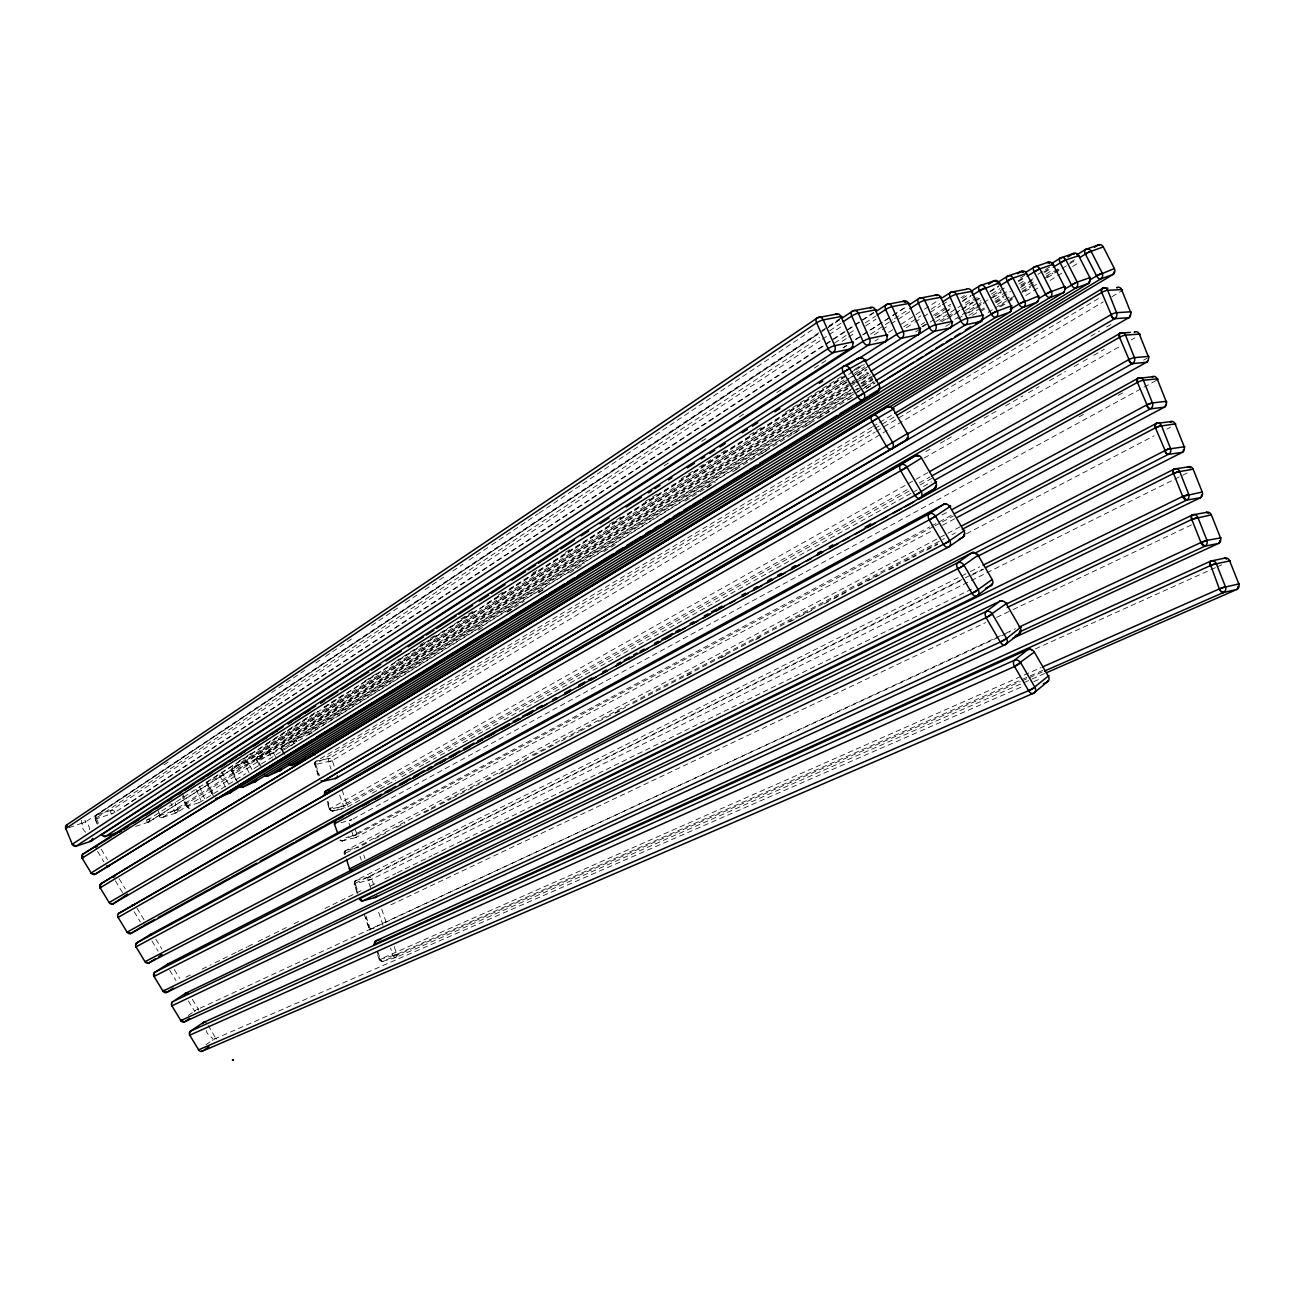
<?xml version="1.0" encoding="UTF-8"?>
<svg xmlns="http://www.w3.org/2000/svg" width="1305" height="1305" viewBox="0 0 1305 1305"><rect width="100%" height="100%" fill="white"/><g stroke="black" fill="none" stroke-linecap="round" stroke-linejoin="round"><path stroke-width="0.75" stroke-dasharray="5 3.75" d="M344.161 852.23L344.161 854.008L345.417 853.878A2.838 1.599 76.1 0 1 345.972 850.436L358.728 847.239M927.888 472.589L329.317 809.149L332.449 811.106M344.161 852.214L345.531 850.615M872.017 427.045L316.332 761.158L329.252 758.384L875.133 432.037M356.608 891.56L354.487 883.762L982.453 569.208M111.365 810.323L111.284 810.356A3.05 2.675 52.3 0 1 115.068 812.281L111.463 810.291L96.815 815.021A3.05 1.517 71.5 0 0 96.668 818.692L111.186 813.977A3.034 1.517 71.5 0 1 111.333 810.323L820.763 340.246M97.223 824.254L94.988 818.839L819.556 337.457M292.532 744.861L281.064 749.771L854.677 391.19M281.962 746.166L281.048 749.771M149.031 821.905L149.977 818.48L864.35 364.487M369.364 929.812L1005.111 633.561M355.466 880.63L354.536 883.73L358.908 896.91M960.007 526.861L345.173 850.86L344.389 853.796L944.461 538.606M161.983 817.615L159.667 817.077L159.014 815.495A3.002 2.594 54.7 0 0 162.636 817.419L848.658 385.252M315.516 761.533L314.913 764.29L319.823 779.118M334.145 766.068L332.302 760.554A2.806 2.284 58.4 0 0 329.154 758.401L329.154 758.401A2.806 1.599 77.8 0 0 328.615 761.875L331.062 769.249M189.258 808.333A2.969 2.545 55.5 0 1 186.713 806.311L189.176 808.464M894.056 417.013L314.864 764.322L318.192 775.774M382.43 961.508L379.184 959.599L1041.08 667.573M368.76 877.074L960.708 580.709M844.009 379.902L232.828 767.519L245.47 762.006L847.385 381.386M276.334 758.205L272.973 751.957L270.282 751.207M314.57 764.534L314.913 764.29A2.822 2.3 58.2 0 1 315.272 761.777L314.636 764.763L332.253 760.57L1103.214 301.895M95.934 815.527L95.281 819.034M249.027 772.658L245.405 765.448A2.887 1.615 65.8 0 1 245.47 762.006L248.325 762.707L252.615 770.831M846.978 382.365L231.638 771.369L246.955 764.73M850.175 383.132L257.672 756.721L270.266 751.223A2.871 2.365 56.5 0 1 273.642 752.855L850.599 391.647M95.086 818.888L95.347 818.675A3.067 2.708 51.7 0 1 96.815 815.021L839.278 319.986M355.091 880.875L354.144 884.056L371.746 879.195L1190.144 471.529M245.47 762.006L245.585 761.973A2.887 2.414 56 0 1 248.994 763.621L868.853 373.393M257.428 756.884L256.335 759.787L259.287 765.839M270.168 751.256L270.266 751.223A2.855 1.631 65.9 0 0 270.07 754.665L272.761 760.016M186.436 806.523L182.504 796.148M370.571 887.971L368.075 880.5A2.822 1.615 75.6 0 1 368.663 877.091L368.76 877.074A2.822 2.316 63.9 0 1 371.811 879.162L373.67 884.774M933.369 526.649L356.918 834.466A2.822 2.316 61.8 0 1 355.531 837.679L933.581 530.009M236.156 780.423L231.98 771.043A2.904 2.447 55.8 0 1 232.943 767.471L232.943 767.471A2.904 1.615 65.8 0 0 232.877 770.929L236.515 778.172M329.382 809.067L329.692 808.855A2.822 2.316 60.2 0 0 332.873 810.976L345.662 807.991M232.616 767.65L231.54 771.222M368.614 877.123L355.825 880.484L968.865 572.324M205.978 1044.718L210.725 1041.472M212.307 1040.395C216.336 1039.433 206.435 1035.305 206.402 1030.673M261.408 767.21L257.803 760.032A2.871 1.615 65.9 0 1 257.884 756.606L257.884 756.606A2.871 2.398 56.3 0 0 256.971 760.13L851.447 386.574M164.022 764.812L169.063 761.435M271.619 692.612L305.272 670.02M315.728 663.005L322.498 658.47M325.467 656.48L354.063 637.297M371.599 625.519L399.656 606.695M405.447 602.812L417.306 594.852M425.038 589.664L443.651 577.169M452.851 571.003L463.014 564.184M469.017 560.155L489.326 546.534M491.789 544.87L538.215 513.713M539.193 513.061L815.152 327.881M872.817 378.939L294.473 740.685L282.125 746.069L853.388 387.862M840.583 318.208L85.853 821.775L85.265 820.731M95.901 815.56L818.039 334.015M828.169 327.278L839.98 319.399M829.703 330.703L841.578 322.808M188.197 1015.453L192.993 1012.272M822.362 339.186L827.533 335.76M829.148 334.684L841.089 326.772M188.377 1000.984L194.592 1011.212L195.783 1010.445M116.765 811.155L874.888 311.585M124.823 806.196L873.763 312.89M834.564 343.036L855.118 329.545M865.231 322.906L875.492 316.185M842.084 341.323L847.173 337.995M848.625 337.033L855.656 332.432M865.672 325.891L876.014 319.105M194.592 1011.212L195.652 1010.527M843.422 347.603L846.831 345.385M855.134 339.626L891.136 316.544M892.832 315.435L906.469 306.561M843.014 347.946L846.407 345.743M856.145 339.398L905.784 307.083M664.18 465.755L671.21 461.171M701.731 441.335L708.729 436.784M739.283 416.915L746.232 412.396M776.834 392.511L783.734 388.009M814.369 368.092L826.359 360.294M870.565 334.211L892.799 319.79M894.496 318.681L908.247 309.774M874.203 334.749L880.989 330.361M882.311 329.513L889.472 324.863M890.858 323.983L909.83 311.683M281.276 749.559L281.456 749.445A2.855 2.349 56.7 0 1 282.337 745.954L282.337 745.954A2.838 1.631 65.9 0 0 282.223 749.364L284.898 754.682M874.986 341.078L878.396 338.876M888.623 332.286L892.734 329.708M901.266 324.211L922.929 310.003M924.446 309.22L938.964 299.938M903.81 326.739L920.955 315.745M931.248 309.138L939.812 303.641M906.388 327.685L913.272 323.281M914.952 322.205L921.836 317.8M923.532 316.707L928.687 313.412M930.383 312.319L940.677 305.729M942.373 304.636L947.528 301.341M933.45 315.288L950.692 304.293M960.92 297.768L964.395 295.55M921.232 324.7L924.707 322.482M934.967 315.957L950.415 306.104M962.405 298.454L967.56 295.175M420.096 644.882L426.866 640.576M430.275 638.406L437.077 634.067M460.91 618.896L472.818 611.311M498.331 595.064L505.198 590.692M532.668 573.205L539.52 568.833M565.277 552.439L572.145 548.067M609.256 524.431L621.229 516.813M645.192 501.544L657.165 493.926M681.128 478.658L693.102 471.04M699.17 467.174L726.64 449.687M749.543 435.087L761.516 427.469M785.447 412.233L841.888 376.297M239.174 760.962L251.213 753.295M266.677 743.459L315.321 712.514M323.819 707.114L345.956 693.037M364.65 681.128L376.688 673.478M395.594 661.456L473.389 611.963M486.961 603.334L843.275 376.656M854.547 369.494L861.431 365.123M921.95 326.609L925.375 324.439M935.342 318.094L944.184 312.466M945.652 311.536L951.019 308.111M962.845 300.607L971.442 295.126M206.484 782.184L318.126 711.192M324.912 706.886L849.147 373.556M850.86 372.463L864.579 363.752M922.717 326.788L951.981 308.176M962.225 301.667L970.822 296.186M915.588 331.927L919.03 329.741M854.335 373.361L864.66 366.803M935.767 321.715L974.835 296.936M866.797 367.243L148.542 822.117M149.471 821.563L866.536 367.635M939.828 321.226L953.841 312.368M965.651 304.881L979.517 296.105M857.401 375.041L866.292 369.413M941.819 321.666L947.12 318.306M948.719 317.294L954.004 313.95M955.603 312.939L960.888 309.611M962.503 308.584L972.926 301.993M974.558 300.966L979.794 297.638M990.055 291.146L998.717 285.681M857.32 375.84L866.895 369.772M946.892 319.219L979.81 298.421M989.957 292.01L998.635 286.529M851.888 382.039L867.45 372.235M965.521 310.394L981.034 300.607M991.36 294.114L999.973 288.666M849.816 384.518L854.987 381.272M856.7 380.179L869.195 372.317M954.836 319.268L982.42 301.895M992.779 295.387L1006.563 286.709M1020.363 278.014L1025.534 274.768M854.971 383.523L177.823 809.279L175.066 802.445M856.031 382.789L869.978 374.095M945.717 326.381L950.888 323.134M957.87 318.812L975.308 307.866M976.841 306.903L982.176 303.543M983.725 302.564L989.06 299.22M990.625 298.225L1001.082 291.651M1018.21 280.885L1023.43 277.59M228.424 783.701L222.258 773.049M861.773 380.081L870.386 374.666M968.604 312.939L984.117 303.2M992.73 297.785L1001.343 292.369M1018.585 281.537L1025.469 277.215M855.101 386.769L860.289 383.523M861.251 382.92L871.544 376.476M968.963 315.37L983.138 306.479M994.85 299.139L1008.896 290.33M1018.993 284.001L1026.073 279.564M850.55 390.228L176.354 812.885L177.953 811.416L177.872 809.247A2.985 2.577 55.1 0 1 176.534 812.803L162.636 817.419A3.002 1.55 71.3 0 1 160.172 815.511L157.628 809.345M860.876 383.752L871.887 377.031M862.621 384.127L872.392 377.993M972.486 315.337L984.753 307.654M994.916 301.292L1010.559 291.488M1020.804 285.094L1027.769 280.722M1038.046 274.295L1050.134 266.726M980.512 311.585L985.65 308.372M995.405 302.271L1004.034 296.871M1021.309 286.072L1033.658 278.34M1043.755 272.027L1049.106 268.683M856.406 390.113L861.577 386.867M862.458 386.313L872.768 379.886M996.253 302.695L1003.415 298.225M1020.428 287.589L1034.359 278.895M1044.604 272.484L1051.553 268.145M308.013 734.47L873.224 381.859M997.46 304.359L1011.293 295.729M1021.652 289.27L1035.485 280.64M1045.86 274.164L1052.776 269.858M341.584 840.975L355.629 837.647A2.822 1.615 76.4 0 1 353.198 835.787L351.355 830.225M198.882 802.869L245.536 773.767M253.937 768.547L340.132 714.781M341.861 713.721L853.372 394.746M855.085 393.67L874.089 381.827M506.944 612.061L524.219 601.295M538.688 592.274L545.588 587.984M569.681 572.977L584.722 563.613M603.742 551.77L615.83 544.234M684.978 501.169L715.287 482.295M735.824 469.506L849.196 398.906M866.275 388.27L875.117 382.757M988.13 312.384L993.268 309.171M994.981 308.111L1013.871 296.349M1022.043 291.26L1036.17 282.467M1046.235 276.187L1060.198 267.492M478.331 630.136L485.232 625.829M507.661 611.882L514.562 607.575M538.688 592.552L545.588 588.261M706.723 487.94L713.639 483.633M732.66 471.79L739.576 467.484M762.055 453.488L768.971 449.181M793.195 434.108L800.112 429.802M805.805 426.246L812.705 421.955M819.132 417.943L829.507 411.483M848.919 399.412L852.361 397.258M866.161 388.662L874.79 383.295M999.353 306.479L1006.449 302.059M1007.998 301.096L1013.349 297.768M1021.978 292.402L1030.607 287.035M1044.31 278.503L1053.037 273.071M1054.685 272.044L1059.954 268.765M1070.247 262.354L1075.483 259.108M1000.592 306.757L1012.696 299.22M1024.817 291.684L1036.953 284.131M1047.311 277.704L1076.739 259.401M354.226 883.909L354.536 883.73A2.838 2.349 63.8 0 1 355.939 880.435L355.939 880.435A2.838 1.615 75.6 0 0 355.368 883.86L357.864 891.38M1025.909 295.452L1039.889 286.774M1050.15 280.428L1062.352 272.859M1072.645 266.481L1079.61 262.158M872.702 426.621L877.89 423.505M879.619 422.461L893.468 414.142M876.356 431.303L1100.931 297.067M1111.909 296.724L1120.669 291.504M214.363 1039.09L1022.712 686.463M1090.752 336.233L1099.658 331.03M1106.591 327L1111.942 323.885M196.794 1009.842L198.262 1009.042A3.067 2.724 67.7 0 1 198.572 1009.727M196.924 1009.76L198.262 1009.042L198.686 1010.168M925.734 451.612L931.542 448.284M940.383 443.211L945.685 440.176M946.957 439.459L954.51 435.12M963.318 430.079L977.412 421.988M984.068 418.187L996.808 410.879M1005.617 405.822L1022.941 395.904M1028.536 392.691L1039.106 386.639M1049.465 380.701L1065.549 371.485M1074.194 366.526L1081.421 362.399M1083.036 361.452L1088.337 358.418M1093.753 355.319L1104.324 349.251M924.234 457.99L1120.685 345.939M1131.256 339.92L1134.795 337.881M214.509 1039.008L215.978 1038.242A3.067 2.708 70.2 0 1 216.336 1039.057M327.229 801.417L330.214 809.834L332.873 810.976L908.949 488.706M919.307 482.915L930.09 476.896M342.122 790.031L347.048 804.81L346.135 805.234L909.373 490.908M920.058 484.954L932.047 478.266M1143.637 360.147L1147.193 358.157M359.691 800.177L346.461 807.583A2.806 2.3 60.4 0 0 347.048 804.81L347.048 804.81M372.349 793.13L395.48 780.26M401.793 776.736L415.039 769.363M419.329 766.981L424.598 764.045M425.724 763.425L436.392 757.487M440.389 755.269L456.179 746.476M463.047 742.692L498.314 723.035M504.007 719.854L538.671 700.557M539.601 700.051L917.17 489.913M923.5 486.455L931.427 481.985M345.173 850.86L345.972 850.436A2.838 2.333 62.3 0 0 344.569 853.698M332.302 760.554L331.144 761.092M1079.023 416.85L1084.373 413.913M1118.157 395.366L1125.35 391.418M1156.1 380.522L351.975 819.622A2.822 2.3 61.1 0 0 350.686 817.909M222.715 775.235L223.628 774.73L207.267 782.103L213.955 795.055M942.031 514.937L947.397 512.033M340.948 839.963A2.838 1.599 76.4 0 0 342.775 840.828L929.812 526.861M931.509 525.964L951.263 515.393M935.163 525.687L940.546 522.799M942.341 521.853L953.433 515.932M942.553 525.23L955.097 518.542M356.918 834.466L355.058 828.903M951.818 534.756L955.423 532.864M362.268 845.379L367.733 842.524M374.698 838.87L385.758 833.063M396.573 827.386L404.876 823.031M424.402 812.787L429.737 809.997M430.829 809.426L436.245 806.588M440.372 804.418L451.024 798.823M452.46 798.073L479.506 783.881M486.569 780.194L492.132 777.274M498.999 773.669L529.194 757.83M533.598 755.513L557.023 743.23M561.215 741.028L579.143 731.632M580.464 730.931L591.279 725.254M598.489 721.469L613.187 713.77M614.72 712.97L625.535 707.294M632.746 703.509L937.545 543.63M615.373 713.297L620.74 710.475M686.903 675.794L692.515 672.858M721.339 657.753L726.755 654.914M755.579 639.809L760.994 636.971M789.819 621.865L795.218 619.027M799.655 616.71L813.243 609.582M824.059 603.921L829.458 601.083M833.716 598.848L847.483 591.638M858.298 585.961L863.698 583.139M867.792 580.986L882.131 573.482M889.292 569.714L897.938 565.196M905.442 561.264L916.192 555.62M926.762 550.074L937.708 544.348M966.45 533.761L1154.158 435.772M1166.768 429.198L1170.373 427.306M272.06 753.719L273.642 752.855L271.603 753.964M379.233 959.746L379.625 959.354A2.855 2.365 67.6 0 0 382.805 961.394L1020.249 681.683M247.183 764.6L248.994 763.621L245.405 765.448M364.111 914.169L369.364 929.29L365.808 917.676M970.382 571.574L979.778 566.843M971.54 575.293L984.166 568.964M221.883 775.659L220.219 776.459L226.613 789.199M185.914 977.151L191.46 974.411M202.145 969.126L211.149 964.689M215.195 962.682L227.38 956.663M231.621 954.575L237.086 951.867M238.195 951.329L247.216 946.875M248.048 946.468L253.513 943.76M258.031 941.525L269.939 935.652M274.278 933.499L286.366 927.529M294.212 923.663L300.982 920.319M325.01 908.443L363.035 889.667M370.31 886.079L375.807 883.355M384.796 878.918L395.888 873.437M397.487 872.654L431.906 855.656M433.717 854.759L974.574 587.625M114.106 812.803L111.186 813.977L114.285 812.705M371.811 879.162L368.075 880.5M390.831 904.822L985.683 622.567M996.563 617.412L1011.293 610.414M1013.055 609.582L1191.677 524.822M176.746 812.721L176.648 812.754A2.985 1.55 71.3 0 1 174.071 810.911L170.906 803.244M332.791 811.025L332.873 810.976A2.822 1.599 77 0 1 330.556 809.116L328.093 801.694M381.729 909.145L386.786 924.136M1006.22 633.056L1015.404 628.782M200.089 1008.194L1009.744 632.06M148.444 819.263L149.259 818.888L148.248 819.344M1035.403 648.862L1215.379 567.675M1217.222 566.843L1222.769 564.347M270.07 754.665C274.98 752.496 253.774 761.761 257.803 760.032M220.219 776.459L220.3 776.41A2.92 1.599 65.8 0 1 219.713 774.876M394.306 946.712L396.704 954.314L1042.793 670.379M1022.109 680.851L1027.704 678.404M1029.563 677.589L1043.135 671.635M382.577 961.459L395.709 957.527M1044.604 673.559L395.464 957.625A2.855 1.631 74.2 0 1 393.066 955.586L390.554 948.05M1033.821 681.618L1039.449 679.171M309.252 734.242L312.221 732.953M207.348 782.07L207.43 782.038A2.936 1.599 65.8 0 1 207.103 781.271M282.223 749.364L281.276 749.739M232.877 770.929L231.817 771.337M395.513 957.609L395.464 957.625A2.855 2.349 67.6 0 0 396.818 954.265L395.236 954.869M396.704 954.314L393.327 955.505L394.665 955.081M355.645 835.021L356.542 834.645L345.923 837.582M294.473 740.685L294.375 740.718A2.838 1.631 65.9 0 0 294.131 743.834M345.499 805.479L343.59 806.082L345.026 805.658M330.818 761.223L328.615 761.875M355.417 835.102L353.198 835.787M148.721 822.052L134.415 826.815M340.899 840.436L342.775 840.828A2.838 2.333 61.6 0 1 340.475 840.11M174.152 810.878L177.301 809.557L159.243 815.788L160.172 815.511M69.002 827.68L85.804 821.807A3.083 2.74 51.1 0 0 84.825 820.323M189.225 808.17A2.969 1.566 71.3 0 1 187.806 806.343L201.41 801.841M85.592 832.247C75.674 822.003 89.376 816.718 89.507 830.535M187.724 806.376L182.211 792.82M96.57 818.724L99.881 826.554M393.148 955.554L380.408 959.338A2.871 1.631 74.2 0 0 382.805 961.394L380.147 960.35L377.112 951.753M370.685 929.812A2.855 1.615 74.8 0 1 370.359 929.062L376.721 927.251M370.277 929.078L365.351 913.957M355.368 883.86L354.226 884.072M339.643 795.055L343.672 806.066L330.556 809.116M340.98 822.705L351.861 819.687L348.272 820.959L350.735 828.365M345.417 853.878L344.357 854.074M343.346 806.147L343.427 806.115A2.806 1.599 77 0 0 344.259 807.681M332.596 811.074L343.606 808.496M315.826 761.745A2.822 1.582 77.8 0 0 315.794 764.632L314.636 764.763M379.282 959.615L377.292 953.906M186.566 806.669L182.879 798.171M329.464 809.279L326.821 801.776M340.882 840.812L339.838 840.126M297.132 741.419L294.457 740.685A2.838 2.316 56.8 0 1 296.936 741.224M101.219 849.229L107.467 859.522M119.081 878.64L125.329 888.933M136.911 908.019L144.039 919.764M155.817 939.143L161.853 949.078M174.299 969.582L179.617 978.359M192.341 999.304L198.262 1009.042M208.115 1025.273L216.418 1039.351M97.532 851.415L103.796 861.708M115.395 880.826L122.54 892.587M134.138 911.673L140.369 921.934M151.951 941.003L158.166 951.247M169.732 970.284L175.947 980.528M370.082 929.992L369.56 929.013A2.855 2.365 66.1 0 0 369.919 929.764M281.456 749.445L284.131 754.779M256.971 760.13L260.576 767.324M231.98 771.043L238.375 783.75M207.218 783.653L213.841 796.849M206.108 782.478L211.834 793.88M199.535 786.556L204.559 798.676M196.403 789.721L200.791 800.324M95.347 818.675L98.576 826.554M363.736 854.922L364.976 858.641M360.017 856.259L361.257 859.979M378.678 912.326L383.05 925.457M315.794 764.632L319.48 775.741M377.895 951.753L380.408 959.338M221.883 772.903A2.92 2.463 55.6 0 1 223.84 774.599M146.307 820.551A3.018 1.533 71.3 0 0 148.607 822.085L148.721 822.052A3.018 2.626 54.3 0 0 150.075 818.757M81.987 823.455A3.067 1.501 71.5 0 1 81.562 821.759M81.562 821.024A3.067 1.501 71.5 0 1 81.693 820.388M148.101 819.409L146.812 819.932L147.954 819.475"/><path stroke-width="1.5" d="M66.734 826.669A3.099 1.501 71.5 0 1 67.256 824.581L817.762 317.653A5.106 3.099 57.9 0 0 816.604 322.857L828.055 348.614A5.106 3.116 58.4 0 0 833.275 352.562L75.951 846.26L91.024 841.236L92.622 838.723M120.761 831.203A3.05 2.675 53.3 0 1 120.06 831.579L105.477 836.44L868.119 345.189A5.057 3.997 82.4 0 0 869.57 338.468L858.282 313.167A5.073 3.98 83.3 0 0 852.817 310.949L852.817 310.949A5.024 3.002 58.2 0 0 851.741 316.055L863.029 341.372A5.024 3.002 58.7 0 0 868.102 345.254L885.067 341.682A5.024 3.997 82.6 0 0 886.552 334.961L875.345 309.872A5.024 3.98 83.6 0 0 869.88 307.686L852.964 310.851L842.638 317.735M931.737 475.966L1132.544 363.573A4.47 3.833 -85.9 0 0 1134.437 357.652L1125.497 335.124A4.486 3.801 -84.9 0 0 1120.424 333.101L1130.326 332.384M337.212 777.16A2.806 2.284 59.1 0 1 335.809 778.416L1128.776 317.686L1114.715 318.697L1112.48 317.637L1101.746 292.467A4.388 2.316 60.3 0 1 1102.676 288.356L1107.929 288.111M876.438 311.226L886.65 304.489L903.142 301.341A4.943 3.964 84.3 0 1 908.574 303.478L919.617 328.126A4.943 3.98 83.3 0 1 918.116 334.749L901.673 338.158L865.688 361.142M208.963 1046.724L202.503 1051.145L1033.625 693.2A5.057 3.067 65.3 0 1 1028.683 690.851L1014.523 666.512A5.057 3.067 64.8 0 1 1014.442 660.232L1028.21 649.368L203.27 1022.565L190.383 1031.227A3.083 1.517 56.4 0 0 190.073 1032.94M976.058 552.602L1168.562 454.287A4.47 3.915 88.9 0 0 1170.503 448.431L1161.45 425.626A4.47 3.882 -89.6 0 0 1156.295 423.44L1169.965 421.711A4.437 3.882 -89.2 0 1 1175.104 423.897L1175.838 424.092M919.03 499.065L1138.303 378.124A4.421 2.349 61.6 0 0 1137.422 382.414L1148.286 407.861L1150.504 408.84L1164.321 407.209L957.544 517.237M1019.988 631.392L1019.026 633.969L1005.258 644.67L184.772 1021.701A3.083 2.757 68.1 0 1 180.873 1020.608L1003.007 640.788M376.868 895.883A2.838 2.333 64.6 0 1 375.416 897.416L1200.421 497.711L1186.62 500.125L362.627 900.907L375.416 897.416A2.838 1.615 75.3 0 1 374.209 897.204M935.669 486.259L934.608 488.69L920.009 498.119L130.957 933.418L142.571 926.289M907.432 437.648L906.323 440.03L891.543 448.969M1020.902 627.118L1006.579 638.504A5.073 4.078 49.5 0 1 1005.356 644.588L1005.356 644.588A5.057 3.067 64.3 0 1 1000.348 642.142L986.172 617.754A5.057 3.083 63.8 0 1 986.123 611.539L1000.103 601.116L185.473 993.35L188.605 993.545A3.067 2.724 66.5 0 0 185.522 993.317L185.62 993.252A3.067 1.533 56.8 0 0 185.082 995.079M934.608 480.207L1146.524 362.268L1132.544 363.622L1130.326 362.611L1119.527 337.31L1119.592 333.476L1120.587 333.02L326.087 790.846L329.822 789.965M879.113 388.923L877.988 391.255L95.037 874.301L877.988 391.255A5.041 4.143 63.2 0 0 878.966 384.714L864.742 360.229A5.057 4.127 64.6 0 0 858.706 358.092L843.666 366.199M961.818 525.915L1156.295 423.44A4.421 2.365 62.3 0 0 1155.431 427.812L1166.344 453.39L1168.562 454.336L1182.281 452.346L977.266 556.517M1184.842 446.685L1167.796 449.181M1089.349 281.766L1088.354 283.479L304.032 759.902L292.043 765.252A2.855 2.349 57.4 0 1 288.601 763.67M1012.762 638.292L1218.609 543.402L1204.907 546.191L1019.319 632.044M1037.883 300.525L1036.806 302.32L255.323 781.597L242.697 787.209L1023.283 307.262L1036.806 302.32A4.6 3.98 77.7 0 0 1038.176 296.153L1026.578 273.43A4.616 3.98 79.2 0 0 1021.081 271.538L1007.705 276.089L997.216 282.745M869.342 395.513L995.911 317.245A4.714 4.013 76.5 0 0 997.248 310.965L985.357 287.687A4.714 4.013 77.9 0 0 979.794 285.73L972.926 290.102M1043.282 683.787L1047.165 682.058L1033.625 693.2A5.09 4.062 47.1 0 0 1034.914 687.213L1020.755 662.875A5.073 4.078 48.3 0 0 1014.442 660.232L190.514 1031.146A3.083 2.74 69.4 0 0 189.812 1035.305L198.735 1050.003A3.083 2.74 70.7 0 0 202.618 1051.063L202.618 1051.063A3.083 1.517 56.1 0 1 201.606 1050.982M324.456 794.174L324.749 793.978A2.822 2.316 59.5 0 1 326.168 790.797L326.168 790.797A2.822 1.599 77.2 0 0 325.63 794.272L324.358 794.337L1119.527 337.31A4.616 0.93 -23 0 1 1125.497 335.124L1139.33 334.08A4.584 0.914 -23 0 1 1139.934 334.716M890.173 406.573L1100.751 278.927A4.421 3.931 80.2 0 0 1102.17 272.99L1090.996 251.147A4.437 3.915 81.8 0 0 1085.613 249.369L1076.968 254.769M1065.027 286.676L1064.13 287.377L1064.945 286.513M127.547 894.137L112.997 903.892L906.323 440.03A5.024 4.127 60.4 0 0 907.367 433.586L893.175 409.166A5.041 4.143 61.8 0 0 887.106 406.948L100.811 883.828L887.106 406.948A5.041 3.05 59.9 0 1 889.341 406.964M109.685 864.726L108.478 866.471A3.083 1.55 58.9 0 1 106.521 865.835M1050.166 297.393L267.607 776.132L280.02 770.586L1063.184 292.646L1050.003 297.507A4.535 2.463 59.9 0 1 1045.599 294.326L1034.082 271.799A4.535 2.463 59.5 0 1 1034.392 266.97L1025.779 272.386M986.188 611.523L172.57 1001.8L185.489 993.333M951.443 326.348L950.04 328.028L934.364 331.242A4.894 3.98 83.6 0 0 935.734 324.798L924.756 300.362A4.894 3.964 84.6 0 0 919.356 298.258L935.277 295.207A4.861 3.948 85 0 1 940.677 297.295L951.573 321.519A4.926 0.832 -25.6 0 1 951.361 322.824M1090.393 277.459L1076.021 282.516L1064.537 289.204M1221.105 537.823L1206.929 540.368L1197.843 517.269A4.47 3.964 83.6 0 0 1192.591 514.888L1206.065 512.457A4.437 3.948 83.8 0 1 1211.317 514.806L1220.436 537.725A4.437 3.964 81.7 0 1 1218.43 543.5L1218.43 543.5A4.437 2.365 64 0 0 1219.62 540.531M852.459 347.081L90.91 841.268A3.083 1.501 71.3 0 1 89.686 841.056M281.081 769.216L279.988 770.602A2.855 2.365 57.2 0 0 281.048 769.33M215.978 798.578A2.936 2.496 56.2 0 0 217.462 798.448L230.202 792.771L1009.94 312.091L995.911 317.278A4.682 2.626 59.6 0 1 991.278 314.032L979.386 290.738A4.682 2.626 59.2 0 1 979.794 285.73L993.921 280.869L988.619 284.196M256.514 780.145L255.323 781.597A2.887 1.615 65.6 0 1 253.447 781.01M1230.207 560.807L1212.883 564.559M65.723 828.642L816.604 322.857A5.171 1.011 -25.4 0 1 823.259 319.904L840.926 316.511L852.312 342.041A5.138 0.93 -25.3 0 1 852.785 343.052M891.804 408.22L1113.116 274.393L1100.751 278.96A4.388 2.316 60.1 0 1 1096.559 275.861L1085.385 254.035A4.388 2.316 59.8 0 1 1085.613 249.369L1098.043 245.095L1094.455 247.298M74.026 844.955A3.099 1.501 71.2 0 0 76.098 846.195L76.016 846.244A3.099 2.773 51.5 0 1 72.264 844.237L828.055 348.614A5.187 0.946 -25.2 0 1 834.727 345.678L852.312 342.041A5.106 3.997 82.1 0 1 850.844 348.875L833.275 352.562A5.155 4.013 81.8 0 0 834.727 345.678L823.259 319.904A5.155 3.997 82.7 0 0 817.762 317.653L835.445 314.277A5.122 3.98 83 0 1 840.926 316.511A5.138 0.995 -25.5 0 1 841.04 317.898M1031.994 689.138L198.458 1049.921M1165.512 405.203A4.388 2.333 62 0 1 1164.207 407.242L1164.207 407.242A4.437 3.866 -87.8 0 0 1166.115 401.336L1157.16 378.858A4.437 3.833 -86.6 0 0 1152.07 376.754L1137.471 378.532L1137.422 382.414L334.651 823.765A2.822 2.333 60.9 0 1 336.054 820.568L336.054 820.568A2.822 1.599 76.7 0 0 335.679 820.894M985.585 567.642L1173.554 473.487L1173.13 470.485L1174.386 469.017A4.437 2.382 62.9 0 0 1173.554 473.487L1182.673 496.422L1186.734 500.109A4.453 2.382 63.3 0 1 1182.673 496.422L359.544 898.802A2.838 2.349 64.6 0 0 362.708 900.874L362.708 900.874A2.855 1.615 75.3 0 1 360.767 899.814M1239.375 583.841L1222.752 587.576M1186.718 500.076L1186.734 500.109A4.47 3.948 85.5 0 0 1188.708 494.252L1179.59 471.301A4.47 3.931 87.3 0 0 1174.386 469.017L983.008 565.212M101.594 834.792L863.029 341.372A5.106 0.914 -25.4 0 1 869.57 338.468L886.552 334.961A5.073 0.897 -25.4 0 1 886.748 336.119M1156.295 423.44L1155.023 424.843L1155.431 427.812L962.34 529.226M901.853 338.077L901.739 338.174A4.926 2.904 58.9 0 1 896.796 334.357L885.671 309.497A4.926 2.904 58.5 0 1 886.65 304.489L886.65 304.489A4.992 3.964 83.9 0 1 892.098 306.659L908.574 303.478A4.992 0.93 -25.7 0 1 908.884 304.554M1032.157 689.056L1048.959 675.55L1048.323 676.218A5.041 4.062 46.9 0 1 1047.018 682.172L1047.736 681.096M1067.93 256.906L1073.281 253.562L1060.443 257.999L1051.781 263.447M1023.528 307.132L1023.397 307.23A4.6 2.545 59.8 0 1 1018.895 304.016L1007.183 281.113A4.6 2.545 59.4 0 1 1007.542 276.187L1007.542 276.187A4.649 3.98 78.7 0 1 1013.055 278.112L1026.578 273.43M952.781 509.146L1146.426 405.072A4.421 2.365 61.9 0 0 1150.504 408.84L954.722 513.55M1204.955 546.159L1200.959 542.521L1191.791 519.439L1191.351 516.405L1192.721 514.823L1006.432 603.987M172.195 1005.486L171.559 1006.008L988.815 616.368M173.369 988.097L166.779 992.371L976.939 595.912L991.702 584.64M1050.036 297.458L1050.003 297.475A4.567 3.98 78.1 0 0 1051.39 291.374L1039.873 268.83A4.567 3.964 79.6 0 0 1034.392 266.97L1047.507 262.468A4.535 3.948 80.1 0 1 1052.956 264.311L1038.552 269.385L1027.198 276.138M959.191 539.128L962.96 537.138L948.605 547.007A5.057 4.127 54.7 0 0 949.73 540.727L935.473 516.209A5.057 4.127 56.1 0 0 929.29 513.795L943.809 504.236L149.928 934.723L136.715 942.911L929.29 513.795A5.057 3.099 61.8 0 0 929.242 519.896L943.499 544.397A5.057 3.099 62.3 0 0 948.605 547.007L148.901 962.894L155.523 958.718M1044.489 671.047L1223.421 592.535A4.47 4.013 77.1 0 0 1225.444 586.744L1216.227 563.515L1211.007 565.31L374.144 944.429L375.22 944.233M943.89 504.187L946.207 504.399A5.024 3.034 61.8 0 0 943.678 504.317L943.678 504.317A5.024 4.127 56.1 0 1 949.828 506.683L963.955 530.988A5.024 4.111 54.6 0 1 962.813 537.236L963.579 536.241M162.603 991.294L163.761 990.446M1138.303 378.124L1138.303 378.124A4.47 3.85 -87.1 0 1 1143.408 380.244L1157.16 378.858A4.6 0.816 -22.6 0 1 1156.899 380.049M1020.983 627.183L1020.265 627.917A5.024 4.078 49.3 0 1 1019.026 633.969L1015.323 635.682M1046.463 672.744L1236.928 589.403L1223.421 592.535L1221.235 591.703L1219.359 588.914L1209.686 562.618L1211.04 560.987L1224.302 558.246A4.437 3.98 79.5 0 1 1229.587 560.693L1230.191 560.628M1023.446 307.164L1023.397 307.23A4.633 3.997 77.3 0 0 1024.768 301.015L1013.055 278.112L1010.413 279.303M1132.544 363.622L1132.544 363.622A4.404 2.349 61.3 0 1 1128.466 359.821L929.666 471.578M1174.5 468.952L1187.958 466.945A4.421 3.915 87.6 0 1 1193.145 469.213L1177.045 472.019M1079.056 255.601L1064.798 260.282L1053.233 267.085M189.486 1035.305L1014.67 666.447L1034.31 652.076A5.041 4.062 48 0 0 1028.03 649.482L1028.03 649.482A5.008 3.018 64.7 0 1 1030.118 649.254M1074.553 253.822A4.421 2.349 59.7 0 0 1073.102 253.659L1073.102 253.659A4.47 3.931 81.2 0 1 1078.517 255.47L1089.773 277.476A4.453 3.948 79.6 0 1 1088.354 283.479L1075.712 288.095A4.453 2.382 60 0 1 1071.487 284.947L1060.133 262.778A4.453 2.382 59.7 0 1 1060.41 258.031L1060.345 258.047M336.054 820.568L334.684 821.726L334.716 824.156M920.123 498.053L920.123 498.053A5.073 3.099 61.3 0 1 914.968 495.345L900.678 470.779A5.073 3.099 60.8 0 1 900.76 464.743L915.604 455.592L118.771 913.402L900.923 464.662A5.073 4.143 58.9 0 1 906.91 467.076L921.2 491.659A5.073 4.127 57.5 0 1 920.123 498.053L920.041 498.102M180.547 1020.624L181.623 1019.825M154.904 919.373L144.203 925.278L144.969 924.527M65.511 828.496L65.756 828.284A3.099 2.757 50.4 0 1 67.256 824.581L67.256 824.581M986.123 611.539L986.188 611.539A5.073 4.094 50.7 0 1 992.404 614.1L1006.579 638.504L1003.822 640.315M90.91 841.268L90.91 841.268A3.083 2.74 52.2 0 0 92.606 838.43M202.748 1023.74A3.067 1.533 56.3 0 1 203.27 1022.565L205.342 1022.255M918.377 493.388L936.468 481.822M1150.586 408.759L1150.537 408.775A4.47 3.866 -88.3 0 0 1152.413 402.902L1143.408 380.244A4.633 0.832 -22.6 0 0 1137.422 382.414M144.284 925.229L144.219 925.261A3.067 2.74 59.8 0 0 144.888 924.641M931.199 518.803L136.34 946.663M1099.463 245.373A4.355 2.267 59.8 0 0 1097.913 245.144L1097.913 245.144A4.404 3.915 82.4 0 1 1103.28 246.906L1114.372 268.569A4.388 3.915 80.8 0 1 1112.937 274.507L1113.622 273.903M1167.649 449.246L349.381 869.048M1114.862 318.599L322.922 781.287L335.907 778.384A2.806 1.599 77.5 0 1 334.667 778.302M1053.037 264.279L1064.391 286.66A4.535 3.964 78.6 0 1 1062.988 292.76L1063.722 292.124M1047.018 682.172L1047.018 682.172A5.008 3.002 65.2 0 0 1047.882 680.558M995.666 281.228A4.649 2.577 59.3 0 0 993.774 280.918L993.774 280.918A4.682 3.997 78.3 0 1 999.32 282.859L1011.114 305.957A4.665 4.013 76.9 0 1 1009.76 312.205L1010.543 311.552M1019.026 633.969L1019.026 633.969A5.008 3.018 64.2 0 0 1019.972 630.951M1060.525 257.95L1060.41 258.031A4.502 3.948 80.7 0 1 1065.842 259.858L1077.18 282.027A4.486 3.948 79.1 0 1 1075.777 288.079L292.043 765.252A2.838 1.631 65.6 0 1 289.677 764.094M1207.027 540.352L1200.959 542.521L1206.831 540.4A4.47 3.98 81.6 0 1 1205.021 546.175L1205.021 546.175A4.47 2.398 63.9 0 1 1200.959 542.521L1019.075 627.085M115.541 875.59A3.083 2.74 55.8 0 0 114.236 875.932L114.236 875.932A3.067 1.533 58.7 0 0 113.812 877.596M1001.93 600.969A5.008 3.018 63.7 0 0 999.973 601.197L999.973 601.197A5.024 4.094 50.5 0 1 1006.22 603.726L986.172 617.754M125.362 895.899A3.067 1.533 58.4 0 0 126.357 895.899L126.324 895.915M1034.914 687.213L1028.683 690.851M169.829 963.775L167.676 964.069L971.866 552.814A5.024 4.111 53.2 0 1 978.065 555.261L992.143 579.518A5.024 4.094 51.9 0 1 990.952 585.668L985.471 588.359M891.641 448.92L891.576 448.953A5.073 4.143 60.3 0 0 892.604 442.477L878.281 417.828A5.09 4.143 61.7 0 0 872.164 415.577L872.132 415.61A5.09 3.099 59.8 0 0 872.034 421.548L886.356 446.18A5.073 3.099 60.3 0 0 891.576 448.953L891.723 448.871M230.202 792.771L231.425 791.303A2.92 2.463 56.4 0 1 230.202 792.771A2.92 1.599 65.5 0 1 228.995 792.69M1020.755 662.875L1018.781 664.229M101.643 834.564L101.806 834.45A3.067 2.708 52.8 0 0 105.558 836.391L105.558 836.391A3.067 1.517 71.3 0 1 103.943 835.82M1006.22 603.726L1020.265 627.917M115.264 875.606L114.334 875.883M992.24 579.453L976.042 591.083M1006.579 638.504L1000.348 642.142M936.435 481.839L935.701 482.344A5.024 4.127 57.5 0 1 934.608 488.69L923.891 494.611M863.094 399.656L862.964 399.754A5.09 4.143 63.1 0 0 863.943 393.164L849.571 368.467A5.106 4.143 64.4 0 0 843.503 366.297L843.47 366.314A5.09 3.116 58.8 0 0 843.324 372.186L857.695 396.883A5.09 3.116 59.3 0 0 862.964 399.754L862.931 399.77M978.228 555.147L962.405 566.24M962.813 537.236L962.813 537.236A5.008 3.034 62.3 0 0 963.824 534.316M992.404 614.1L989.223 616.139M975.406 591.459L978.195 589.681L963.971 565.212A5.057 4.111 53.3 0 0 957.74 562.732L154.757 972.323A3.083 1.533 57.3 0 0 154.626 974.949M334.325 823.977L337.75 833.112M1038.193 296.708L1038.927 296.023L1037.981 296.855M990.952 585.668L990.952 585.668A5.008 3.034 63.3 0 0 991.898 583.939M90.975 873.094L858.984 396.1M166.192 992.338A3.083 1.533 57 0 0 166.893 992.289L166.893 992.289A3.083 2.757 65.4 0 1 162.978 991.164L154.023 976.434A3.083 2.757 64 0 1 154.757 972.323L167.839 963.971A3.067 2.724 63.8 0 1 169.699 963.726M963.955 530.988L964.705 530.336L948.148 541.738M181.477 1019.939L180.661 1020.706M934.804 488.559L934.608 488.69A5.024 3.05 61.3 0 0 935.669 486.047M131.609 906.29A3.067 1.533 58.2 0 1 132.099 905.344L134.219 905.115M998.814 283.87L999.94 283.022L998.929 283.805M963.971 565.212L961.801 566.615M1165.92 402.429L1166.784 401.712L1166.034 402.348M949.828 506.683L950.627 506.079L933.891 517.204M132.099 905.344L132.197 905.295A3.067 2.74 58.4 0 1 133.795 905.017M100.518 885.41A3.083 1.533 58.7 0 1 100.925 883.746L100.925 883.746A3.099 2.773 55.5 0 0 100.142 887.792L101.235 887.188M128.869 932.423A3.083 1.533 58 0 0 131.071 933.352L131.071 933.352A3.083 2.773 59.7 0 1 127.123 932.162L916.909 494.236M949.73 540.727L946.924 542.489M72.232 844.27L65.756 828.284M189.584 1018.487L184.772 1021.701A3.083 1.517 56.6 0 1 183.043 1021.195M843.275 321.683L851.741 316.055A5.106 0.979 -25.5 0 1 858.282 313.167L875.345 309.872A5.073 0.962 -25.6 0 1 876.291 310.443M1010.576 306.903L1011.897 305.81L1010.706 306.822M126.357 895.899L126.357 895.899A3.067 2.74 57.1 0 0 127.433 894.545M877.156 315.092L885.671 309.497A5.024 0.946 -25.6 0 1 892.098 306.659L903.223 331.519A4.975 3.98 83 0 1 901.739 338.174L901.722 338.126M864.514 360.62L865.639 359.788L864.399 360.702M163.924 990.348L162.685 991.294M935.473 516.209L933.287 517.579M909.096 304.93L919.356 298.258A4.845 2.806 58.8 0 0 918.426 303.151L929.388 327.588A4.845 2.806 59.2 0 0 934.217 331.356L870.484 371.501M851.039 348.81L850.844 348.875A5.057 3.067 58.5 0 0 852.524 346.51M878.2 391.125L877.988 391.255A5.041 3.05 59.4 0 0 879.097 388.286M909.879 308.698L918.426 303.151A4.959 0.914 -25.7 0 1 924.756 300.362L940.677 297.295A4.926 0.897 -25.8 0 1 941.084 298.225M82.835 857.842L81.97 858.266L845.885 370.604M942.389 297.736L951.1 292.108L966.352 289.27M943.238 301.439L950.105 297.034A4.894 0.881 -25.8 0 1 956.32 294.278L971.719 291.325L982.453 315.141A4.78 3.948 84.7 0 1 980.903 321.552L862.311 394.11M111.757 836.603L82.819 854.204L843.454 366.314M113.258 835.64L169.079 799.883M170.009 799.28L199.649 780.292M202.569 778.433L209.86 773.767M211.133 772.952L231.98 759.592M235.112 757.585L242.192 753.05M243.676 752.088L262.599 739.968M265.943 737.831L272.81 733.426M276.22 731.257L283.087 726.852M288.128 723.623L293.364 720.262M298.356 717.065L315.631 706.005M320.492 702.889L325.907 699.415M327.294 698.534L337.897 691.732M340.915 689.807L348.174 685.141M349.43 684.342L358.467 678.567M359.642 677.801L368.744 671.977M371.566 670.166L380.734 664.294M385.872 660.999L391.011 657.704M392.022 657.051L401.288 651.13M408.139 646.742L423.554 636.856M426.262 635.127L433.847 630.266M436.539 628.537L439.964 626.351M440.699 625.878L456.114 616.009M458.789 614.28L472.492 605.504M479.343 601.132L482.768 598.93M483.519 598.44L488.657 595.145M491.316 593.449L505.019 584.673M511.87 580.285L525.524 571.541M528.068 569.91L535.751 564.983M538.345 563.32L541.771 561.134M542.57 560.612L547.692 557.333M548.622 556.746L552.048 554.543M552.798 554.054L557.92 550.775M560.612 549.062L574.314 540.27M581.182 535.882L588.62 531.119M600.023 523.811L609.076 518.02M626.123 507.09L631.245 503.812M632.566 502.963L641.473 497.254M648.291 492.882L651.701 490.696M654.849 488.69L659.987 485.395M668.552 479.914L671.977 477.712M687.392 467.843L694.423 463.34M701.274 458.952L704.684 456.766M709.659 453.569L714.797 450.274M719.936 446.995L725.221 443.602M742.219 432.722L747.471 429.345M752.496 426.131L757.748 422.771M774.86 411.809L779.982 408.514M819.312 383.327L822.737 381.142M846.717 365.775L858.706 358.092A5.057 3.05 58.9 0 1 861.169 358.239M123.486 829.393L128.64 826.081M133.714 822.835L138.934 819.491M145.785 815.103L150.94 811.808M155.915 808.627L161.233 805.218M168.084 800.83L171.526 798.627M178.1 794.402L181.526 792.217M184.935 790.031L193.825 784.354M200.676 779.95L204.118 777.764M207.136 775.823L212.275 772.527M221.263 766.769L226.418 763.474M229.419 761.549L236.694 756.884M239.712 754.959L244.851 751.664M253.855 745.905L258.994 742.61M261.995 740.685L267.15 737.39M272.288 734.095L277.427 730.8M288.16 723.932L291.586 721.73M294.571 719.822L299.71 716.527M304.848 713.248L309.986 709.953M320.753 703.069L324.178 700.867M857.63 359.25L896.796 334.357A5.041 0.881 -25.5 0 1 903.223 331.519L919.617 328.126A5.008 0.865 -25.5 0 1 919.405 329.496M118.429 914.169A3.083 1.533 58.2 0 1 118.902 913.321L118.902 913.321A3.083 2.773 58.3 0 0 118.135 917.382L127.074 932.194M118.037 917.431L901.363 470.371M906.535 439.899L906.323 440.03A5.024 3.05 60.3 0 0 907.415 437.844M972.519 295.109L982.486 288.976M843.324 372.186L865.59 359.805L864.742 360.229M867.874 366.558L929.388 327.588A4.959 0.848 -25.6 0 1 935.734 324.798L951.573 321.519A4.845 3.964 83.9 0 1 950.04 328.028L950.04 328.028A4.796 2.757 59.3 0 0 951.508 325.63M1036.806 302.32L1036.806 302.32A4.567 2.496 59.8 0 0 1037.85 300.851M921.2 491.659L920.302 492.23M974.019 552.684A5.008 3.034 62.8 0 0 971.866 552.814L957.74 562.732A5.057 3.083 62.8 0 0 957.74 568.882L971.964 593.335A5.057 3.083 63.3 0 0 977.005 595.863L977.005 595.863A5.057 4.111 52 0 0 978.195 589.681M1017.623 273.724L1021.081 271.538A4.567 2.496 59.5 0 1 1023.381 272.141L1021.228 271.473M1000.299 285.469L1010.249 279.368M893.175 409.166L894.039 408.677L877.221 418.448M158.77 956.679L162.048 954.591A3.067 1.533 57.5 0 1 161.151 954.64M1000.201 601.083L1001.098 600.838M872.947 376.183L960.904 321.046A4.894 0.816 -25.7 0 1 967.136 318.306L983.383 315.239L982.453 315.141M982.29 318.991A4.714 2.675 59.5 0 1 980.903 321.552L965.472 324.782L875.802 380.75M1009.76 312.205L1009.76 312.205A4.649 2.577 59.7 0 0 1010.723 308.845L1010.886 310.378M1088.354 283.479L1088.549 283.364A4.421 2.349 60.1 0 0 1089.332 281.244M918.524 456.163A5.024 3.05 60.8 0 0 915.425 455.69L915.425 455.69A5.024 4.127 59 0 1 921.542 457.99L905.866 467.712M91.056 873.045L91.154 872.98A3.099 2.773 54.1 0 0 95.151 874.236L95.151 874.236A3.099 1.533 58.9 0 1 93.324 873.698M1080.197 257.264L1088.354 252.354M1062.988 292.76L1062.988 292.76A4.486 2.431 59.9 0 0 1063.918 291.619M979.386 290.738L999.32 282.859M878.738 383.931L884.399 380.408M887.4 378.548L913.712 362.203M916.828 360.262L922.325 356.852M925.49 354.895L932.667 350.425M935.881 348.435L943.009 343.998M946.272 341.992L951.639 338.648M954.917 336.608L960.252 333.297M965.308 330.165L970.594 326.87M975.7 323.705L994.85 312.042L1011.114 305.957M108.592 866.406L108.576 866.422A3.083 2.74 54.4 0 0 109.718 864.595M908.084 433.13L892.408 442.591M972.078 552.7L974.362 552.847M1007.183 281.113L1009.434 279.808M219.158 797.404L312.841 739.478M316.267 737.374L331.878 727.717M333.362 726.803L342.285 721.29M343.623 720.474L420.748 672.793M422.037 671.993L431.139 666.366M432.444 665.566L441.53 659.939M442.835 659.139L507.319 619.288M510.451 617.347L536.714 601.116M538.198 600.186L547.089 594.705M548.606 593.759L564.38 584.02M567.675 581.981L574.738 577.609M578.066 575.538L612.779 554.103M616.221 551.966L623.154 547.676M626.596 545.555L640.494 536.959M645.616 533.794L650.885 530.531M654.262 528.46L659.563 525.181M664.604 522.049L669.954 518.754M673.233 516.715L680.362 512.31M683.592 510.32L690.769 505.883M692.221 504.986L701.16 499.456M702.579 498.592L739.315 475.885M740.539 475.118L747.977 470.518M749.168 469.784L756.655 465.167M759.526 463.389L775.725 453.373M776.785 452.721L786.116 446.946M787.127 446.326L790.585 444.189M791.319 443.733L806.93 434.092M807.844 433.521L819.915 426.05M820.796 425.512L837.174 415.398M839.865 413.718L847.516 408.987M848.544 408.367L857.874 402.593M858.935 401.94L868.233 396.198M1010.217 309.367L1021.962 302.287M1112.937 274.507L1112.937 274.507A4.355 2.284 60.2 0 0 1113.834 271.946M906.91 467.076L905.311 468.055M1034.082 271.799L1039.873 268.83M858.38 396.459L859.604 395.709M1038.666 298.6L1048.046 292.94M1060.133 262.778L1065.842 259.858M961.964 566.517L961.181 566.99M1085.385 254.035L1088.925 252.061M991.278 314.032L997.248 310.965M1071.487 284.947L1077.18 282.027M1089.593 280.102L1099.544 274.197M100.616 887.547L99.881 887.955L873.485 420.667M859.13 396.002L860.256 395.317M1018.895 304.016L1038.176 296.153M871.022 307.768A4.975 2.953 58.4 0 0 869.88 307.686L871.185 307.817M905.735 467.794L904.708 468.413M149.928 934.723L152.032 934.462A3.067 2.74 61.1 0 0 149.928 934.723L149.928 934.723A3.067 1.533 57.7 0 0 149.504 935.261M919.797 492.54L917.725 493.763M232.943 1060.215L233.579 1060.003M120.957 831.04L120.06 831.579A3.05 1.517 71.3 0 1 119.424 831.677M859.767 395.611L861.545 394.55M1045.599 294.326L1049.236 292.336M894.724 413.391L1102.676 288.356A4.486 3.752 -83.2 0 1 1107.684 290.297L1121.615 289.596L1130.473 311.813A4.584 0.962 -23.2 0 1 1130.685 312.841M981.099 321.438L982.225 318.404M872.866 421.042L874.611 419.998M897.155 415.137L1101.746 292.467A4.6 1.028 -23.4 0 1 1107.684 290.297L1116.574 312.678A4.486 3.784 -84 0 1 1114.715 318.697A4.404 2.333 60.7 0 1 1110.62 314.848L906.763 434.532M109.441 902.408L886.503 446.098M905.164 468.152L904.071 468.789M933.499 517.449L931.362 518.705M947.773 541.983L946.272 542.864M961.654 566.696L960.692 567.267M975.879 591.181L974.753 591.834M905.784 302.238L903.142 301.341A4.877 2.855 58.7 0 1 905.605 302.108M1096.559 275.861L1114.372 268.569M891.707 443.015L886.356 446.18M846.684 370.131L849.571 368.467M861.055 394.844L862.165 394.192M875.655 419.378L874.383 420.128M904.544 468.511L903.419 469.18M836.799 314.391L835.445 314.277A5.057 3.05 58 0 1 837.158 314.521M936.517 295.338L935.277 295.207A4.796 2.757 58.9 0 1 937.006 295.55M858.918 357.978L861.349 358.337M875.41 419.525L877.384 418.367M861.692 394.469L862.736 393.849M918.214 493.486L914.968 495.345M1028.242 649.368L1030.461 649.401M902.13 469.93L903.256 469.278M932.504 518.052L929.242 519.896M903.044 469.409L901.51 470.289M946.761 542.57L145.067 961.687A3.083 2.757 62.6 0 0 148.998 962.845L148.998 962.845A3.083 1.533 57.5 0 1 147.383 962.438M279.874 770.668L279.988 770.619A2.855 1.631 65.6 0 1 278.699 770.57M961.018 567.088L153.925 976.483M975.243 591.557L162.88 991.213M1018.226 664.555L1014.523 666.512M100.142 887.808L109.147 902.603A3.083 2.773 56.9 0 0 113.127 903.81L113.127 903.81A3.083 1.533 58.4 0 1 111.529 903.452M1049.742 263.072L1047.507 262.468A4.502 2.414 59.6 0 1 1049.595 262.957M946.109 542.962L943.499 544.397M993.986 280.82L996.139 281.521M960.366 567.463L957.74 568.882M887.106 406.948L889.7 407.144M974.59 591.932L972.095 593.269M82.916 857.793L82.248 858.184A3.099 2.773 52.8 0 1 82.933 854.139L82.933 854.139A3.099 1.533 59.1 0 0 82.884 856.912M915.425 455.69L917.986 455.82M1073.102 253.659L1074.113 253.676M1098.109 245.046L1098.908 245.144M158.248 917.529L209.159 889.39M210.219 888.819L230.235 877.759M231.621 876.993L256.71 863.127M260.168 861.218L294.065 842.492M295.55 841.676L308.339 834.613M309.677 833.879L322.612 826.734M323.803 826.081L329.757 822.786M330.866 822.166L344.031 814.907M344.993 814.369L358.304 807.012M359.12 806.572L369.723 800.715M370.799 800.128L381.5 794.207M385.073 792.233L390.913 789.003M392.201 788.302L395.774 786.328M399.346 784.354L410.341 778.269M413.62 776.475L424.468 770.472M427.893 768.58L431.531 766.573M435.022 764.648L445.723 758.727M449.214 756.802L459.866 750.913M463.422 748.956L474.074 743.067M477.614 741.11L483.193 738.026M484.726 737.195L497.466 730.148M498.918 729.348L509.57 723.459M513.126 721.502L518.884 718.321M522.457 716.347L533.158 710.442M536.73 708.468L542.081 705.516M552.782 699.594L556.354 697.62M564.592 693.069L570.628 689.741M578.8 685.223L584.901 681.863M588.473 679.889L592.03 677.915M602.747 672.01L606.303 670.036M617.02 664.115L620.576 662.141M624.149 660.183L630.054 656.921M633.577 654.963L637.117 653.006M640.2 651.309L644.181 649.107M654.474 643.43L658.324 641.293M661.863 639.352L672.466 633.496M675.892 631.604L679.53 629.581M690.133 623.725L693.738 621.735M704.276 615.911L708.011 613.856M711.568 611.882L716.934 608.929M718.403 608.114L721.942 606.156M741.909 595.129L745.481 593.155M753.801 588.571L757.34 586.598M767.976 580.725L771.516 578.768M777.584 575.423L781.157 573.45M791.858 567.545L795.43 565.571M817.615 553.32L821.155 551.363M829.327 546.844L832.9 544.87M865.019 527.138L870.794 523.941M167.741 964.036L167.741 964.036A3.067 1.533 57.3 0 0 167.219 965.145M337.799 819.589L343.182 816.62M348.321 813.798L353.883 810.731M362.79 805.805L369.364 802.2M374.617 799.296L380.62 795.985M386.884 792.527L392.153 789.623M400.912 784.794L407.372 781.238M412.706 778.286L418.448 775.121M426.98 770.423L432.559 767.34M439.459 763.539L445.054 760.44M450.16 757.634L455.771 754.535M464.417 749.771L470.045 746.656M476.896 742.888L482.556 739.772M487.907 736.819L494.725 733.051M502.18 728.94L508.983 725.189M514.333 722.236L520.043 719.088M526.812 715.352L532.163 712.416M541.069 707.489L546.697 704.39M551.999 701.47L557.317 698.534M564.249 694.717L569.714 691.699M578.506 686.854L583.873 683.885M590.969 679.987L596.336 677.018M601.589 674.114L607.037 671.113M615.748 666.3L621.294 663.25M628.145 659.465L633.773 656.366M640.543 652.63L648.047 648.503M654.751 644.8L660.526 641.62M665.452 638.895L671.21 635.714M677.931 632.012L685.484 627.852M692.205 624.149L697.963 620.968M703.313 618.032L710.034 614.312M715.385 611.36L724.308 606.45M729.658 603.497L735.4 600.333M742.137 596.613L747.879 593.449M752.838 590.708L762.136 585.586M767.112 582.846L772.837 579.681M779.591 575.962L785.316 572.797M790.667 569.845L799.574 564.935M806.164 561.297L811.465 558.377M816.767 555.457L822.754 552.146M829.132 548.638L837.957 543.761M843.258 540.841L849.49 537.399M854.84 534.463L863.763 529.536M867.319 527.579L875.068 523.305M881.593 519.7L887.433 516.486M892.734 513.566L901.559 508.689M904.757 506.927L913.679 502.017M349.365 868.804L349.544 868.69A2.838 2.349 63.1 0 0 352.024 870.843M359.43 898.851L362.708 900.874M217.38 798.497L217.462 798.448A2.936 1.599 65.5 0 1 215.978 798.187M82.15 858.217L91.154 872.98M326.038 790.846L324.749 793.978M374.274 944.331L374.6 944.168A2.855 2.365 66.8 0 1 375.971 940.807L1210.91 561.036A4.47 3.997 79.4 0 1 1216.227 563.515M1009.793 279.613L1013.055 278.112M135.802 947.071L136.095 946.941A3.083 2.757 61.2 0 1 136.846 942.83L136.846 942.83A3.083 1.533 57.7 0 0 136.373 944.298M1134.763 332.123A4.372 2.3 61.1 0 0 1134.29 332.09L1134.29 332.09A4.453 3.801 -84.4 0 1 1139.33 334.08L1148.237 356.428A4.6 0.865 -22.8 0 1 1148.889 356.95M949.355 506.634L950.513 506.079L949.224 506.699M145.018 961.72L136.095 946.941M982.649 288.894L985.357 287.687M1088.501 252.273L1103.28 246.906M1048.796 292.548L1064.391 286.66M1099.675 274.115L1102.17 272.99M1183.39 449.556A4.404 2.333 62.7 0 1 1182.167 452.378L1182.167 452.378A4.437 3.899 89.3 0 0 1184.108 446.522L1175.104 423.897L1158.905 426.311M1152.233 376.737L1152.07 376.754A4.388 2.316 61.7 0 1 1153.131 376.966M1223.568 592.454L1223.421 592.535A4.486 2.414 64.6 0 1 1219.359 588.914L1042.483 666.953M375.318 941.59A2.855 1.615 74.5 0 1 375.971 940.807L380.734 939.421M203.27 1022.565L203.27 1022.565A3.067 2.724 69 0 1 205.864 1022.451M255.421 781.548L255.389 781.565A2.887 2.414 56.8 0 0 256.579 779.754M304.13 759.853L304.032 759.902A2.838 1.631 65.6 0 1 303.331 760.032M1007.248 607.445L1192.215 519.243L1211.317 514.806M1049.579 292.157L1051.39 291.374M1022.908 301.83L1024.768 301.015M1089.251 251.898L1090.996 251.147M1170.177 421.646L1169.965 421.711A4.388 2.333 62.3 0 1 1171.45 422.151M375.84 940.856L374.6 944.168M322.89 781.303L323.004 781.255A2.822 1.599 77.5 0 1 321.634 780.961A2.822 2.316 58.8 0 0 323.004 781.255L321.128 780.847M171.754 1005.976L171.934 1005.894A3.083 2.757 66.8 0 1 172.652 1001.751L172.652 1001.751A3.083 1.533 56.8 0 0 172.13 1002.86M1187.958 466.945L1187.958 466.945A4.404 2.349 63 0 1 1190.127 467.875M232.372 1060.1L233.285 1059.709M1206.277 512.392L1206.065 512.457A4.421 2.365 63.6 0 1 1208.381 513.485M1102.676 288.356L1101.355 289.612L1101.746 292.467M1224.302 558.246L1224.302 558.246A4.437 2.365 64.3 0 1 1226.504 559.144M1212.508 564.706L1210.143 565.685A4.47 2.414 64.3 0 1 1210.91 561.036L1210.861 561.036M1149.558 403.685L1146.426 405.072L1152.021 402.968L1166.115 401.336M1158.595 426.425L1155.561 427.746L1161.45 425.626M1176.735 472.133L1173.554 473.487L1179.59 471.301M1222.589 587.642L1219.359 588.914L1225.444 586.744M1149.705 403.62L1152.413 402.902M1197.843 517.269L1191.791 519.439A4.453 2.398 63.6 0 1 1192.591 514.888L1192.525 514.888M325.63 794.272L324.472 794.402M1188.708 494.252L1182.673 496.422L1202.215 491.985A4.421 3.931 85.8 0 1 1200.241 497.792L1200.241 497.792A4.421 2.349 63.3 0 0 1201.448 494.905M1237.89 586.451A4.453 2.382 64.6 0 1 1236.732 589.485L1236.732 589.485A4.437 3.997 77.1 0 0 1238.771 583.743L1239.326 583.661M1170.503 448.431L1164.484 450.6A4.437 2.382 62.6 0 0 1168.562 454.336L1168.562 454.336M1120.326 333.118L1120.44 333.101A4.404 2.333 61 0 0 1119.527 337.31M965.504 324.766L965.602 324.766A4.763 2.724 59.4 0 1 960.904 321.046L950.105 297.034A4.763 2.708 59 0 1 950.954 292.222L951.1 292.124A4.829 3.948 85.3 0 1 956.32 294.278L967.136 318.306A4.812 3.964 84.3 0 1 965.602 324.766L965.586 324.717M351.779 870.81L349.544 868.69L346.445 859.326M171.934 1005.894L180.873 1020.608M921.542 457.99L935.701 482.344M1034.31 652.076L1048.323 676.218M1193.145 469.213L1202.215 491.985M1229.587 560.693L1238.771 583.743M919.568 331.47L918.116 334.749A4.877 2.855 59.1 0 0 919.421 330.834M1128.466 359.821A4.616 0.881 -22.8 0 1 1134.437 357.652L1148.237 356.428A4.437 3.817 -85.4 0 1 1146.345 362.366L1146.345 362.366A4.372 2.316 61.4 0 0 1147.633 360.881M315.157 754.796A2.822 2.3 57.7 0 1 312.923 753.654M95.885 847.663A3.083 1.55 59.1 0 1 95.918 847.222M96.717 846.309A3.083 2.74 53.2 0 1 97.239 846.178M239.272 785.561A2.904 2.447 56.6 0 0 242.828 787.16L242.828 787.16A2.904 1.615 65.6 0 1 240.707 786.279M1031.619 650.216A5.008 3.018 64.7 0 1 1031.945 650.543M1110.62 314.848A4.616 0.979 -23.2 0 1 1116.574 312.678L1130.473 311.813A4.453 3.768 -83.5 0 1 1128.597 317.784L1128.597 317.784A4.372 2.3 60.7 0 0 1129.902 315.19M337.343 775.855A2.806 2.284 59.1 0 1 337.343 776.622M1117.194 287.752A4.355 2.284 60.4 0 0 1116.623 287.687L1116.623 287.687A4.453 3.752 -82.7 0 1 1121.615 289.596A4.584 1.011 -23.4 0 1 1121.533 290.933M975.553 553.712A5.008 3.034 62.8 0 1 975.879 554.038M165.115 991.751A3.083 1.533 57 0 1 164.43 991.05M971.458 292.679A4.861 0.865 -25.9 0 0 971.719 291.325A4.78 3.931 85.7 0 0 966.744 289.058M264.197 774.501A2.871 2.398 57 0 0 267.688 776.084L267.688 776.084A2.871 1.615 65.6 0 1 266.155 775.823M375.188 943.401A2.855 1.615 74.5 0 1 375.188 942.031M305.207 757.471L304.13 759.853A2.838 2.316 57.5 0 0 305.223 757.601M886.601 339.92L885.067 341.682A4.975 2.953 58.8 0 0 886.601 339.92M1053.51 264.458L1052.434 265.274L1053.527 264.442M963.857 530.662L963.955 530.613M1005.568 603.399L1006.644 602.992L1005.568 603.399"/></g></svg>
